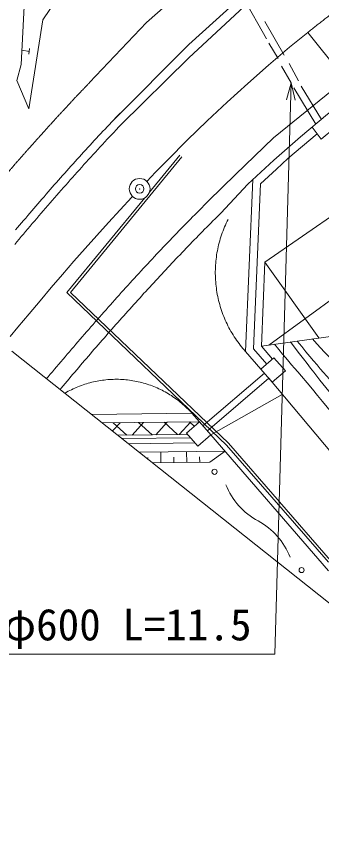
# Model space of a CAD drawing. Units: millimetres, scale not verified. Extents: x 40000 to 680000, y 20000 to 380000.
# Drawn here: x 385569 to 403234, y 238302 to 285852 of the extents above; entities that cross this region are included whole.
import ezdxf
from ezdxf.enums import TextEntityAlignment as Align

# ---------------------------------------------------------------- set-up
doc = ezdxf.new("R2010")
doc.units = ezdxf.units.MM
doc.header["$LTSCALE"] = 1000
doc.header["$PDMODE"] = 32
doc.header["$PDSIZE"] = 500
doc.linetypes.add('CHAIN', pattern=[18.5, 12, -1.5, 3.5, -1.5])
for name, color, linetype, lineweight in [('M-BGD', 7, 'Continuous', 13), ('M-BMK', 2, 'CHAIN', 13), ('M-BMK-OTRS', 5, 'Continuous', 13), ('M-STR-HTXT', 7, 'Continuous', 13), ('M-STR-STRC', 7, 'Continuous', 13)]:
    doc.layers.add(name, color=color, linetype=linetype, lineweight=lineweight)
doc.styles.add('ＭＳ ゴシック', font='')
doc.styles.get('ＭＳ ゴシック').set_extended_font_data('MS Gothic')

msp = doc.modelspace()

# ---------------------------------------------------------------- linework, layer by layer
at = {"layer": 'M-BGD'}
for p, q in [((432629, 294314), (399953, 271635)), ((387097, 285665), (392190, 293168)), ((400175, 266848), (435712, 292729)), ((397949, 289808), (393102, 285503)), ((400043, 284551), (397370, 289296)), ((399858, 288132), (395550, 284237)), ((386032, 286822), (385843, 283064)), ((386292, 280515), (387097, 285665)), ((393102, 285503), (389800, 282022)), ((399950, 285566), (401069, 283613)), ((402430, 284919), (445393, 231291)), ((386304, 283832), (385895, 283896)), ((386330, 283995), (386279, 283669)), ((395550, 284237), (391220, 279897)), ((400180, 284306), (400717, 283412)), ((385590, 282137), (385843, 283064)), ((400923, 282984), (401482, 282012)), ((401356, 283128), (401896, 282123)), ((386292, 280515), (385590, 282137)), ((401636, 281728), (402895, 279617)), ((402057, 281819), (403230, 279896)), ((391328, 280002), (391454, 280135)), ((391454, 280135), (391581, 280266)), ((390825, 279473), (390950, 279605)), ((390950, 279605), (391076, 279738)), ((391076, 279738), (391202, 279870)), ((391202, 279870), (391328, 280002)), ((390450, 279074), (390575, 279207)), ((390575, 279207), (390700, 279340)), ((390700, 279340), (390825, 279473)), ((402691, 279457), (403217, 278756)), ((404006, 279401), (403217, 278756)), ((389954, 278540), (390078, 278674)), ((390078, 278674), (390202, 278807)), ((390202, 278807), (390326, 278941)), ((390326, 278941), (390450, 279074)), ((402988, 279061), (401273, 277643)), ((389584, 278138), (389707, 278272)), ((389707, 278272), (389831, 278406)), ((389831, 278406), (389954, 278540)), ((388690, 269894), (395144, 277727)), ((389094, 277600), (389216, 277734)), ((389216, 277734), (389339, 277869)), ((389339, 277869), (389461, 278003)), ((389461, 278003), (389584, 278138)), ((393273, 275692), (395028, 277822)), ((388728, 277195), (388850, 277330)), ((388850, 277330), (388972, 277465)), ((388972, 277465), (389094, 277600)), ((401273, 277643), (400627, 277017)), ((388244, 276653), (388365, 276788)), ((388365, 276788), (388486, 276924)), ((388486, 276924), (388607, 277059)), ((388607, 277059), (388728, 277195)), ((400627, 277017), (399690, 276168)), ((387883, 276245), (388003, 276381)), ((388003, 276381), (388124, 276517)), ((388124, 276517), (388244, 276653)), ((399250, 276417), (398839, 266470)), ((387404, 275700), (387524, 275836)), ((387524, 275836), (387643, 275973)), ((387643, 275973), (387763, 276109)), ((387763, 276109), (387883, 276245)), ((398972, 276157), (397400, 274480)), ((399690, 276168), (399296, 266629)), ((387047, 275290), (387166, 275427)), ((387166, 275427), (387285, 275563)), ((387285, 275563), (387404, 275700)), ((388485, 269882), (392996, 275356)), ((386574, 274741), (386692, 274879)), ((386692, 274879), (386810, 275016)), ((386810, 275016), (386929, 275153)), ((386929, 275153), (387047, 275290)), ((386221, 274329), (386339, 274467)), ((386339, 274467), (386456, 274604)), ((386456, 274604), (386574, 274741)), ((397186, 274263), (397306, 274383)), ((397306, 274383), (397427, 274502)), ((385753, 273778), (385870, 273916)), ((385870, 273916), (385987, 274054)), ((385987, 274054), (386104, 274191)), ((386104, 274191), (386221, 274329)), ((396705, 273782), (396825, 273903)), ((396825, 273903), (396945, 274023)), ((396945, 274023), (397065, 274143)), ((397065, 274143), (397186, 274263)), ((385520, 273502), (385636, 273640)), ((385636, 273640), (385753, 273778)), ((396226, 273298), (396345, 273420)), ((396345, 273420), (396465, 273541)), ((396465, 273541), (396585, 273662)), ((396585, 273662), (396705, 273782)), ((395868, 272933), (395987, 273055)), ((395987, 273055), (396106, 273177)), ((396106, 273177), (396226, 273298)), ((395393, 272443), (395512, 272566)), ((395512, 272566), (395630, 272688)), ((395630, 272688), (395749, 272811)), ((395749, 272811), (395868, 272933)), ((394921, 271949), (395039, 272073)), ((395039, 272073), (395157, 272196)), ((395157, 272196), (395275, 272320)), ((395275, 272320), (395393, 272443)), ((394450, 271453), (394568, 271577)), ((394568, 271577), (394685, 271702)), ((394685, 271702), (394803, 271826)), ((394803, 271826), (394921, 271949)), ((399953, 271635), (399753, 266789)), ((399953, 271635), (403080, 267254)), ((393982, 270954), (394099, 271079)), ((394099, 271079), (394216, 271204)), ((394216, 271204), (394333, 271328)), ((394333, 271328), (394450, 271453)), ((393515, 270451), (393632, 270577)), ((393632, 270577), (393748, 270703)), ((393748, 270703), (393865, 270828)), ((393865, 270828), (393982, 270954)), ((393167, 270073), (393283, 270199)), ((393283, 270199), (393399, 270325)), ((393399, 270325), (393515, 270451)), ((388485, 269882), (397740, 261064)), ((388690, 269894), (397848, 261167)), ((392704, 269565), (392820, 269693)), ((392820, 269693), (392935, 269819)), ((392935, 269819), (393051, 269946)), ((393051, 269946), (393167, 270073)), ((392243, 269055), (392358, 269183)), ((392358, 269183), (392473, 269311)), ((392473, 269311), (392589, 269438)), ((392589, 269438), (392704, 269565)), ((391784, 268543), (391898, 268671)), ((391898, 268671), (392013, 268800)), ((392013, 268800), (392128, 268928)), ((392128, 268928), (392243, 269055)), ((391440, 268157), (391555, 268286)), ((391555, 268286), (391669, 268414)), ((391669, 268414), (391784, 268543)), ((390984, 267640), (391098, 267769)), ((391098, 267769), (391212, 267899)), ((391212, 267899), (391326, 268028)), ((391326, 268028), (391440, 268157)), ((406591, 267745), (399753, 266789)), ((390529, 267121), (390643, 267251)), ((390643, 267251), (390757, 267381)), ((390757, 267381), (390870, 267510)), ((390870, 267510), (390984, 267640)), ((390189, 266730), (390303, 266860)), ((390303, 266860), (390416, 266990)), ((390416, 266990), (390529, 267121)), ((399753, 266789), (400402, 266038)), ((385306, 266498), (420035, 238970)), ((389737, 266206), (389850, 266337)), ((389850, 266337), (389963, 266468)), ((389963, 266468), (390076, 266599)), ((390076, 266599), (390189, 266730)), ((398839, 266470), (399721, 265450)), ((399296, 266629), (400061, 265744)), ((389287, 265681), (389399, 265812)), ((389399, 265812), (389512, 265944)), ((389512, 265944), (389624, 266075)), ((389624, 266075), (389737, 266206)), ((399721, 265450), (400480, 266100)), ((400480, 266100), (401141, 265349)), ((388949, 265285), (389062, 265417)), ((389062, 265417), (389174, 265549)), ((389174, 265549), (389287, 265681)), ((400381, 264698), (399721, 265450)), ((401141, 265349), (400381, 264698)), ((388501, 264756), (388613, 264889)), ((388613, 264889), (388725, 265021)), ((388725, 265021), (388837, 265153)), ((388837, 265153), (388949, 265285)), ((390961, 264853), (390857, 264845)), ((391065, 264858), (390961, 264853)), ((391170, 264862), (391065, 264858)), ((391275, 264865), (391170, 264862)), ((391379, 264865), (391275, 264865)), ((391484, 264863), (391379, 264865)), ((391588, 264860), (391484, 264863)), ((391693, 264854), (391588, 264860)), ((391797, 264847), (391693, 264854)), ((399922, 265227), (396364, 262179)), ((400183, 264923), (396624, 261875)), ((407033, 256767), (400180, 264921)), ((388165, 264358), (388277, 264491)), ((388277, 264491), (388389, 264624)), ((388389, 264624), (388501, 264756)), ((389037, 264395), (388941, 264353)), ((389133, 264435), (389037, 264395)), ((389230, 264473), (389133, 264435)), ((389328, 264510), (389230, 264473)), ((389427, 264545), (389328, 264510)), ((389526, 264578), (389427, 264545)), ((389626, 264609), (389526, 264578)), ((389726, 264639), (389626, 264609)), ((389827, 264667), (389726, 264639)), ((389929, 264693), (389827, 264667)), ((390030, 264717), (389929, 264693)), ((390132, 264739), (390030, 264717)), ((390235, 264760), (390132, 264739)), ((390338, 264779), (390235, 264760)), ((390441, 264796), (390338, 264779)), ((390545, 264811), (390441, 264796)), ((390648, 264824), (390545, 264811)), ((390752, 264835), (390648, 264824)), ((390857, 264845), (390752, 264835)), ((391901, 264838), (391797, 264847)), ((392005, 264827), (391901, 264838)), ((392109, 264815), (392005, 264827)), ((392213, 264800), (392109, 264815)), ((392316, 264784), (392213, 264800)), ((392419, 264765), (392316, 264784)), ((392522, 264745), (392419, 264765)), ((392624, 264723), (392522, 264745)), ((392726, 264700), (392624, 264723)), ((392827, 264674), (392726, 264700)), ((392928, 264647), (392827, 264674)), ((393029, 264618), (392928, 264647)), ((393129, 264587), (393029, 264618)), ((393228, 264554), (393129, 264587)), ((393327, 264520), (393228, 264554)), ((393425, 264484), (393327, 264520)), ((393523, 264446), (393425, 264484)), ((393619, 264406), (393523, 264446)), ((393715, 264365), (393619, 264406)), ((388101, 264282), (388165, 264358)), ((388382, 264067), (388377, 264063)), ((388473, 264118), (388382, 264067)), ((388565, 264169), (388473, 264118)), ((388658, 264217), (388565, 264169)), ((388751, 264264), (388658, 264217)), ((388846, 264309), (388751, 264264)), ((388941, 264353), (388846, 264309)), ((393811, 264322), (393715, 264365)), ((393905, 264277), (393811, 264322)), ((393999, 264230), (393905, 264277)), ((394092, 264182), (393999, 264230)), ((394184, 264133), (394092, 264182)), ((394275, 264081), (394184, 264133)), ((394365, 264028), (394275, 264081)), ((394455, 263974), (394365, 264028)), ((394543, 263918), (394455, 263974)), ((394630, 263860), (394543, 263918)), ((394716, 263801), (394630, 263860)), ((394802, 263740), (394716, 263801)), ((394886, 263677), (394802, 263740)), ((394968, 263614), (394886, 263677)), ((395050, 263548), (394968, 263614)), ((395131, 263482), (395050, 263548)), ((395210, 263414), (395131, 263482)), ((395288, 263344), (395210, 263414)), ((395365, 263273), (395288, 263344)), ((395441, 263201), (395365, 263273)), ((395515, 263128), (395441, 263201)), ((395589, 263053), (395515, 263128)), ((395660, 262977), (395589, 263053)), ((395731, 262899), (395660, 262977)), ((389929, 262833), (395731, 262899)), ((395731, 262899), (396166, 262404)), ((390551, 262340), (396166, 262404)), ((391135, 261877), (391566, 262352)), ((391959, 261636), (391175, 262347)), ((392270, 261640), (392930, 262367)), ((393429, 261653), (392645, 262364)), ((393634, 261655), (394294, 262383)), ((394899, 261670), (394115, 262381)), ((394998, 261671), (395658, 262398)), ((395406, 261753), (396166, 262404)), ((395864, 262145), (395585, 262397)), ((396166, 262404), (396826, 261653)), ((391447, 261630), (395474, 261676)), ((396067, 261002), (395406, 261753)), ((396826, 261653), (396067, 261002)), ((396826, 261653), (403634, 253789)), ((391695, 261433), (395648, 261478)), ((392068, 261137), (395909, 261181)), ((397740, 261064), (403629, 254289)), ((397848, 261167), (403750, 254378)), ((392690, 260644), (397650, 260701)), ((393921, 260658), (393928, 260033)), ((395421, 260675), (395428, 260050)), ((397650, 260701), (396773, 260066)), ((393175, 260260), (393174, 260337)), ((394678, 260042), (394674, 260354)), ((396178, 260059), (396174, 260371)), ((393468, 260028), (396773, 260066))]:
    msp.add_line(p, q, dxfattribs=at)
for points in [[(405180, 281463), (403582, 280192), (402013, 278883), (400477, 277538), (398972, 276157)], [(397821, 274115), (397767, 274007), (397715, 273898), (397665, 273788), (397617, 273677), (397572, 273566), (397528, 273453), (397486, 273340), (397446, 273227), (397408, 273112), (397372, 272997), (397338, 272881), (397307, 272765), (397277, 272648), (397249, 272531), (397224, 272413), (397200, 272295), (397179, 272176), (397160, 272057), (397143, 271937), (397128, 271818), (397115, 271698), (397104, 271578), (397096, 271458), (397089, 271337), (397085, 271217), (397083, 271096), (397083, 270976), (397085, 270855), (397089, 270734), (397095, 270614), (397104, 270494), (397114, 270374), (397127, 270254), (397142, 270134), (397159, 270015), (397178, 269896), (397199, 269777), (397222, 269659), (397248, 269541), (397275, 269423), (397305, 269306), (397336, 269190), (397370, 269074), (397406, 268959), (397444, 268845), (397483, 268731), (397525, 268618), (397569, 268505), (397615, 268394), (397662, 268283), (397712, 268173), (397764, 268064), (397817, 267956), (397873, 267849), (397930, 267743), (397989, 267638), (398050, 267534), (398113, 267431), (398178, 267330), (398245, 267229), (398313, 267130), (398383, 267031), (398455, 266935), (398528, 266839), (398603, 266745), (398680, 266652), (398759, 266560), (398839, 266470)]]:
    msp.add_lwpolyline(points, dxfattribs=at)
for centre, radius in [((392703, 275879), 600), ((397036, 259515), 150), ((402078, 253831), 150)]:
    msp.add_circle(centre, radius, dxfattribs=at)
for centre, start, end in [((401466, 260237), 201.3177, 241.8281), ((397648, 253109), 21.3177, 61.8281)]:
    msp.add_arc(centre, 4043, start, end, dxfattribs=at)
for points, knots in [([(380004, 270701), (380014, 270714), (380023, 270726), (380030, 270733), (380054, 270764), (380128, 270857), (380153, 270888), (380177, 270919), (380252, 271012), (380276, 271043), (380301, 271074), (380375, 271167), (380400, 271198), (380425, 271229), (380499, 271322), (380524, 271352), (380548, 271383), (380623, 271476), (380648, 271507), (380673, 271538), (380747, 271631), (380772, 271662), (380797, 271693), (380871, 271785), (380896, 271816), (380921, 271847), (380996, 271940), (381021, 271971), (381046, 272002), (381121, 272094), (381146, 272125), (381170, 272156), (381245, 272249), (381270, 272280), (381295, 272311), (381370, 272403), (381395, 272434), (381421, 272465), (381496, 272558), (381521, 272588), (381546, 272619), (381621, 272712), (381646, 272743), (381671, 272773), (381747, 272866), (381772, 272897), (381797, 272928), (381873, 273020), (381898, 273051), (381923, 273082), (381999, 273174), (382024, 273205), (382049, 273236), (382125, 273328), (382150, 273359), (382176, 273390), (382252, 273482), (382277, 273513), (382302, 273544), (382378, 273636), (382404, 273667), (382429, 273697), (382505, 273790), (382531, 273821), (382556, 273851), (382632, 273944), (382658, 273974), (382683, 274005), (382760, 274097), (382785, 274128), (382811, 274159), (382887, 274251), (382913, 274281), (382938, 274312), (383015, 274404), (383040, 274435), (383066, 274466), (383143, 274558), (383168, 274588), (383194, 274619), (383271, 274711), (383297, 274742), (383322, 274772), (383399, 274864), (383425, 274895), (383451, 274926), (383528, 275017), (383554, 275048), (383580, 275079), (383657, 275171), (383683, 275201), (383709, 275232), (383786, 275324), (383812, 275354), (383838, 275385), (383915, 275476), (383941, 275507), (383967, 275538), (384045, 275629), (384071, 275660), (384097, 275690), (384175, 275782), (384201, 275813), (384227, 275843), (384305, 275935), (384331, 275965), (384357, 275996), (384435, 276087), (384461, 276118), (384487, 276148), (384565, 276240), (384592, 276270), (384618, 276301), (384696, 276392), (384722, 276422), (384749, 276453), (384827, 276544), (384853, 276575), (384880, 276605), (384958, 276696), (384985, 276727), (385011, 276757), (385090, 276848), (385116, 276879), (385143, 276909), (385222, 277000), (385248, 277031), (385274, 277061), (385354, 277152), (385380, 277182), (385406, 277213), (385486, 277304), (385512, 277334), (385539, 277364), (385618, 277455), (385645, 277486), (385671, 277516), (385751, 277607), (385778, 277637), (385804, 277667), (385884, 277758), (385911, 277788), (385937, 277819), (386017, 277909), (386044, 277939), (386071, 277970), (386151, 278060), (386178, 278091), (386204, 278121), (386285, 278211), (386312, 278242), (386338, 278272), (386419, 278362), (386446, 278392), (386472, 278422), (386553, 278513), (386580, 278543), (386607, 278573), (386688, 278663), (386714, 278693), (386741, 278724), (386822, 278814), (386849, 278844), (386876, 278874), (386957, 278964), (386985, 278994), (387012, 279024), (387093, 279114), (387120, 279144), (387147, 279174), (387229, 279265), (387256, 279295), (387283, 279325), (387365, 279415), (387392, 279445), (387420, 279475), (387501, 279564), (387529, 279594), (387556, 279624), (387637, 279714), (387665, 279743), (387692, 279773), (387773, 279862), (387801, 279892), (387828, 279922), (387910, 280011), (387937, 280040), (387964, 280070), (388047, 280160), (388074, 280189), (388102, 280220), (388186, 280310), (388214, 280340), (388242, 280371), (388327, 280462), (388356, 280493), (388384, 280523), (388469, 280614), (388497, 280645), (388525, 280675), (388608, 280763), (388636, 280793), (388662, 280821), (388741, 280906), (388768, 280934), (388793, 280961), (388868, 281041), (388893, 281068), (388919, 281095), (388995, 281177), (389021, 281204), (389049, 281233), (389133, 281323), (389161, 281352), (389194, 281387), (389293, 281491), (389326, 281526), (389358, 281559), (389454, 281660), (389486, 281693), (389517, 281725), (389609, 281822), (389639, 281854), (389662, 281878), (389732, 281950), (389755, 281974), (389764, 281984), (389791, 282012), (389800, 282022)], [0, 0, 0, 0, 1, 1, 1, 2, 2, 2, 3, 3, 3, 4, 4, 4, 5, 5, 5, 6, 6, 6, 7, 7, 7, 8, 8, 8, 9, 9, 9, 10, 10, 10, 11, 11, 11, 12, 12, 12, 13, 13, 13, 14, 14, 14, 15, 15, 15, 16, 16, 16, 17, 17, 17, 18, 18, 18, 19, 19, 19, 20, 20, 20, 21, 21, 21, 22, 22, 22, 23, 23, 23, 24, 24, 24, 25, 25, 25, 26, 26, 26, 27, 27, 27, 28, 28, 28, 29, 29, 29, 30, 30, 30, 31, 31, 31, 32, 32, 32, 33, 33, 33, 34, 34, 34, 35, 35, 35, 36, 36, 36, 37, 37, 37, 38, 38, 38, 39, 39, 39, 40, 40, 40, 41, 41, 41, 42, 42, 42, 43, 43, 43, 44, 44, 44, 45, 45, 45, 46, 46, 46, 47, 47, 47, 48, 48, 48, 49, 49, 49, 50, 50, 50, 51, 51, 51, 52, 52, 52, 53, 53, 53, 54, 54, 54, 55, 55, 55, 56, 56, 56, 57, 57, 57, 58, 58, 58, 59, 59, 59, 60, 60, 60, 61, 61, 61, 62, 62, 62, 63, 63, 63, 64, 64, 64, 65, 65, 65, 66, 66, 66, 67, 67, 67, 68, 68, 68, 69, 69, 69, 70, 70, 70, 71, 71, 71, 72, 72, 72, 73, 73, 73, 74, 74, 74, 75, 75, 75, 76, 76, 76, 76]), ([(400501, 266894), (401255, 265992), (401453, 265764), (402068, 265043), (403879, 262922), (404807, 261648), (406786, 259682), (408200, 258277), (409152, 257660), (410579, 256269), (411678, 255198), (412382, 254666), (413300, 253437), (414231, 252192), (414621, 251395), (415305, 249998), (416358, 247847), (416520, 246887), (417209, 244169)], [0, 0, 0, 0, 1, 1, 1, 2, 2, 2, 3, 3, 3, 4, 4, 4, 5, 5, 5, 6, 6, 6, 6]), ([(401442, 267025), (402937, 265053), (403361, 264471), (404735, 262957), (405898, 261675), (406530, 260924), (407850, 259805), (408894, 258919), (409589, 258565), (410713, 257784), (412019, 256876), (412942, 256600), (414070, 255479), (415114, 254441), (415514, 253675), (416221, 252384), (416833, 251266), (416966, 250539), (417363, 249328), (418157, 246905), (418228, 245943), (418718, 242942)], [0, 0, 0, 0, 1, 1, 1, 2, 2, 2, 3, 3, 3, 4, 4, 4, 5, 5, 5, 6, 6, 6, 7, 7, 7, 7]), ([(420530, 244065), (420396, 246266), (420339, 247069), (419820, 248911), (419282, 250823), (418845, 251893), (417781, 253571), (416945, 254889), (416404, 255637), (415177, 256602), (413900, 257605), (412961, 257832), (411558, 258650), (410360, 259349), (409642, 259672), (408518, 260484), (407113, 261499), (406402, 262175), (405155, 263378), (403754, 264729), (403310, 265281), (401816, 267077)], [0, 0, 0, 0, 1, 1, 1, 2, 2, 2, 3, 3, 3, 4, 4, 4, 5, 5, 5, 6, 6, 6, 7, 7, 7, 7]), ([(402700, 267201), (403464, 266356), (403709, 266122), (404391, 265467), (405731, 264178), (406552, 263516), (408088, 262469), (409327, 261624), (410067, 261218), (411380, 260492), (412727, 259747), (413599, 259537), (414884, 258690), (416103, 257887), (416795, 257402), (417768, 256314), (418705, 255266), (419108, 254559), (419735, 253301), (420388, 251990), (420648, 251197), (421049, 249788), (421545, 248040), (421586, 247323), (421797, 245196)], [0, 0, 0, 0, 1, 1, 1, 2, 2, 2, 3, 3, 3, 4, 4, 4, 5, 5, 5, 6, 6, 6, 7, 7, 7, 8, 8, 8, 8])]:
    msp.add_open_spline(points, degree=3, knots=knots, dxfattribs=at)
msp.add_point((392703, 275879), dxfattribs=at)
at = {"layer": 'M-BMK'}
for points in [[(394326, 277560), (395457, 278691), (396606, 279805), (397772, 280901), (398956, 281977), (400159, 283032), (401381, 284065), (402430, 284919)], [(393117, 276314), (393627, 276845), (394326, 277560)], [(385216, 267335), (385660, 267875), (386299, 268644), (386942, 269411), (387589, 270173), (388240, 270932), (388895, 271688), (389555, 272439), (390220, 273186), (390891, 273928), (391566, 274665), (392247, 275397), (392287, 275439)]]:
    msp.add_lwpolyline(points, dxfattribs=at)
msp.add_arc((452447, 222483), 80000, 122.21874, 128.69769, dxfattribs=at)
at = {"layer": 'M-BMK-OTRS'}
msp.add_line((396826, 261653), (400959, 263994), dxfattribs=at)
at = {"layer": 'M-STR-HTXT'}
for p, q in [((401482, 282012), (400523, 248970)), ((401482, 282012), (401203, 281020)), ((401482, 282012), (401702, 281005)), ((400523, 248970), (381006, 248970))]:
    msp.add_line(p, q, dxfattribs=at)
at = {"layer": 'M-STR-STRC'}
for p, q in [((400170, 287741), (395559, 283460)), ((395559, 283460), (391595, 279561)), ((400446, 278826), (403907, 281619)), ((398256, 276715), (400446, 278826)), ((398256, 276715), (396696, 275182))]:
    msp.add_line(p, q, dxfattribs=at)
for points in [[(385471, 272665), (385597, 272816), (385723, 272966), (385850, 273117), (385976, 273267), (386103, 273418), (386230, 273568), (386358, 273718), (386485, 273868), (386613, 274018), (386741, 274167), (386869, 274317), (386997, 274467), (387126, 274616), (387254, 274765), (387383, 274914), (387513, 275063), (387642, 275212), (387772, 275360), (387902, 275509), (388032, 275657), (388162, 275806), (388293, 275954), (388424, 276102), (388555, 276250), (388686, 276397), (388817, 276545), (388949, 276692), (389081, 276839), (389213, 276986), (389346, 277133), (389479, 277280), (389612, 277427), (389745, 277573), (389878, 277719), (390011, 277864), (390144, 278009), (390279, 278154), (390415, 278302), (390553, 278451), (390692, 278599), (390827, 278744), (390956, 278882), (391078, 279012), (391202, 279144), (391339, 279289), (391501, 279459), (391648, 279614), (391789, 279761), (391895, 279872), (391937, 279915)], [(387317, 264903), (387407, 265010), (387530, 265156), (387653, 265302), (387775, 265447), (387898, 265592), (388021, 265737), (388144, 265882), (388267, 266027), (388391, 266172), (388514, 266316), (388638, 266461), (388761, 266605), (388885, 266749), (389009, 266893), (389133, 267036), (389257, 267180), (389381, 267323), (389505, 267467), (389629, 267610), (389754, 267753), (389879, 267896), (390003, 268038), (390128, 268181), (390253, 268323), (390378, 268465), (390504, 268607), (390629, 268749), (390755, 268891), (390880, 269032), (391006, 269173), (391132, 269315), (391258, 269455), (391384, 269596), (391511, 269737), (391637, 269877), (391764, 270017), (391891, 270157), (392018, 270297), (392145, 270437), (392272, 270576), (392399, 270715), (392527, 270854), (392655, 270993), (392783, 271132), (392911, 271270), (393039, 271408), (393167, 271546), (393296, 271684), (393424, 271822), (393553, 271959), (393682, 272096), (393811, 272233), (393940, 272369), (394070, 272506), (394200, 272642), (394330, 272779), (394460, 272915), (394590, 273050), (394720, 273185), (394850, 273319), (394979, 273453), (395110, 273588), (395243, 273724), (395378, 273862), (395513, 273999), (395644, 274132), (395769, 274259), (395888, 274379), (396008, 274501), (396141, 274634), (396298, 274791), (396439, 274931), (396574, 275065), (396675, 275165), (396715, 275204)]]:
    msp.add_lwpolyline(points, dxfattribs=at)

# ---------------------------------------------------------------- texts
at = {"layer": 'M-STR-HTXT', "style": 'ＭＳ ゴシック'}
msp.add_text('HPφ600 L=11.5', height=1833, dxfattribs=at).set_placement((390749, 250680), align=Align.MIDDLE_CENTER)

doc.saveas('drawing.dxf')
